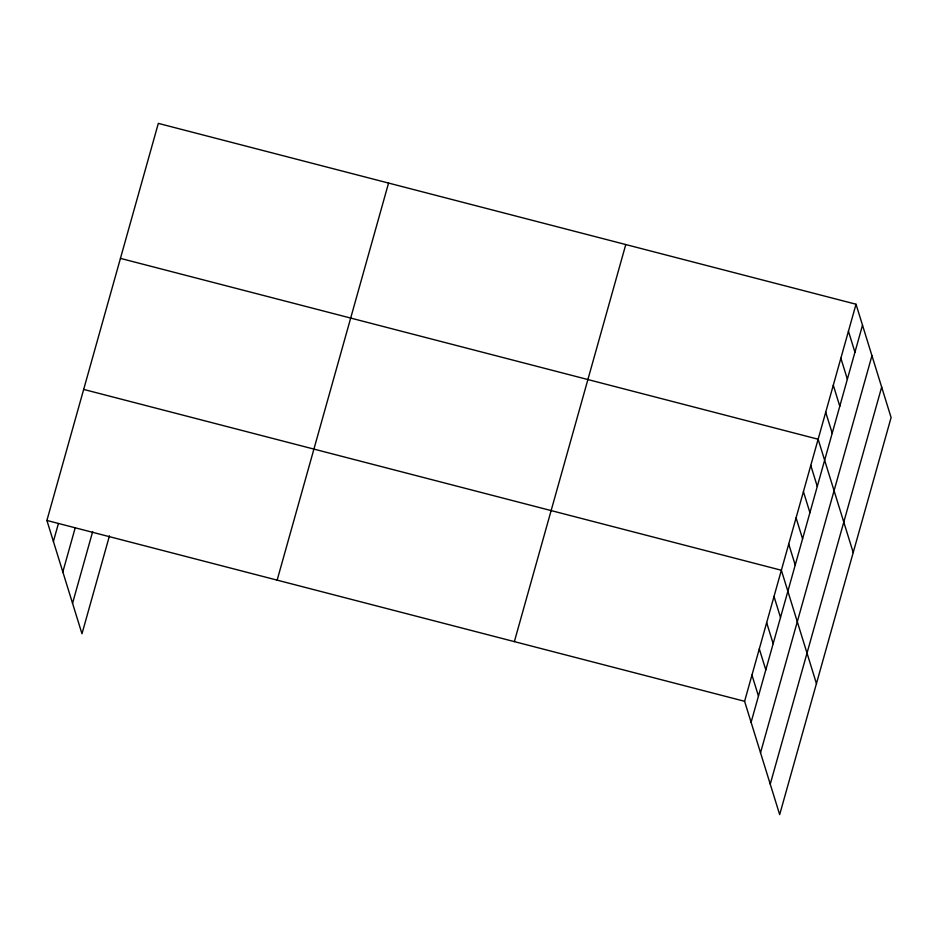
<?xml version="1.0" encoding="UTF-8"?>
<svg xmlns="http://www.w3.org/2000/svg" width="938" height="938" viewBox="0 0 938 938"><rect width="100%" height="100%" fill="white"/><g stroke="black" fill="none" stroke-linecap="round" stroke-linejoin="round"><path stroke-width="1.41" d="M109.453 535.844L81.981 633.771L46.9 520.461L158.323 123.382L856.019 304.229L891.1 417.539L779.677 814.618L744.596 701.296L856.019 304.229M53.396 541.449L58.426 523.521M62.834 571.922L75.216 527.777M72.543 603.31L92.674 531.588M277.144 580.13L388.567 183.062M514.364 641.615L625.775 244.548M751.104 722.295L862.514 325.216M760.53 752.757L871.953 355.69M770.25 784.145L881.673 387.077M120.439 258.384L818.135 439.23L853.217 552.552M83.67 389.422L781.366 570.257L816.447 683.579M46.9 520.461L744.596 701.296M848.444 331.22L854.94 352.219M840.87 358.222L847.366 379.222M833.296 385.225L839.791 406.224M825.71 412.228L832.217 433.227M810.784 465.436L817.279 486.423M803.432 491.641L809.928 512.64M796.081 517.846L802.576 538.846M788.729 544.052L795.225 565.051M774.014 596.474L780.51 617.462M766.663 622.68L773.158 643.667M759.311 648.885L765.807 669.873M751.959 675.09L758.455 696.078"/></g></svg>
